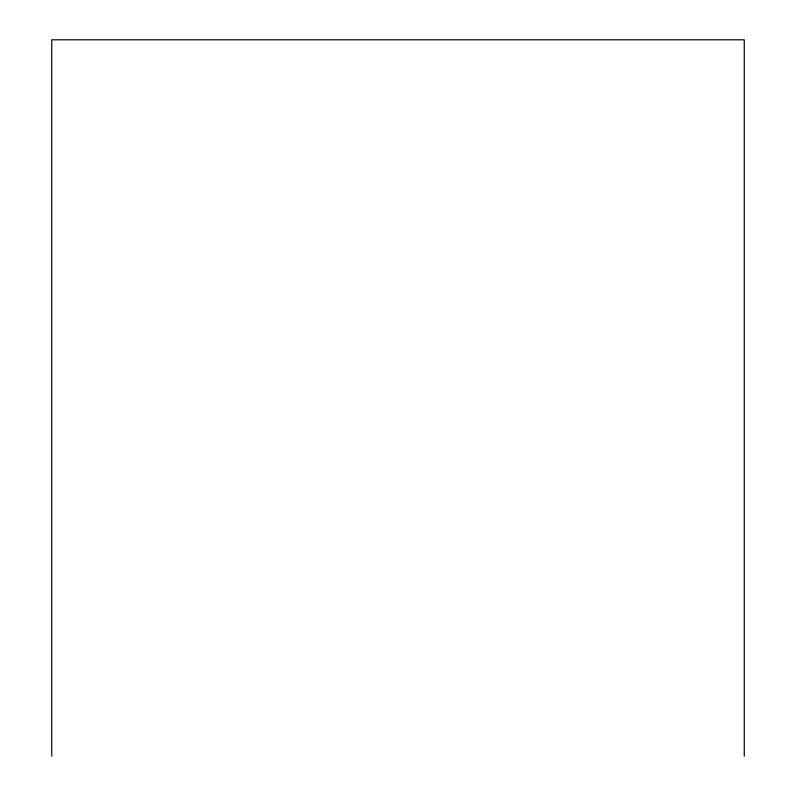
<?xml version="1.0" encoding="UTF-8"?>
<svg xmlns="http://www.w3.org/2000/svg" width="796" height="796" viewBox="0 0 796 796"><rect width="100%" height="100%" fill="white"/><g stroke="black" fill="none" stroke-linecap="round" stroke-linejoin="round"><path stroke-width="1.19" d="M744.26 756.2L744.26 39.8L51.74 39.8L51.74 756.2"/></g></svg>
